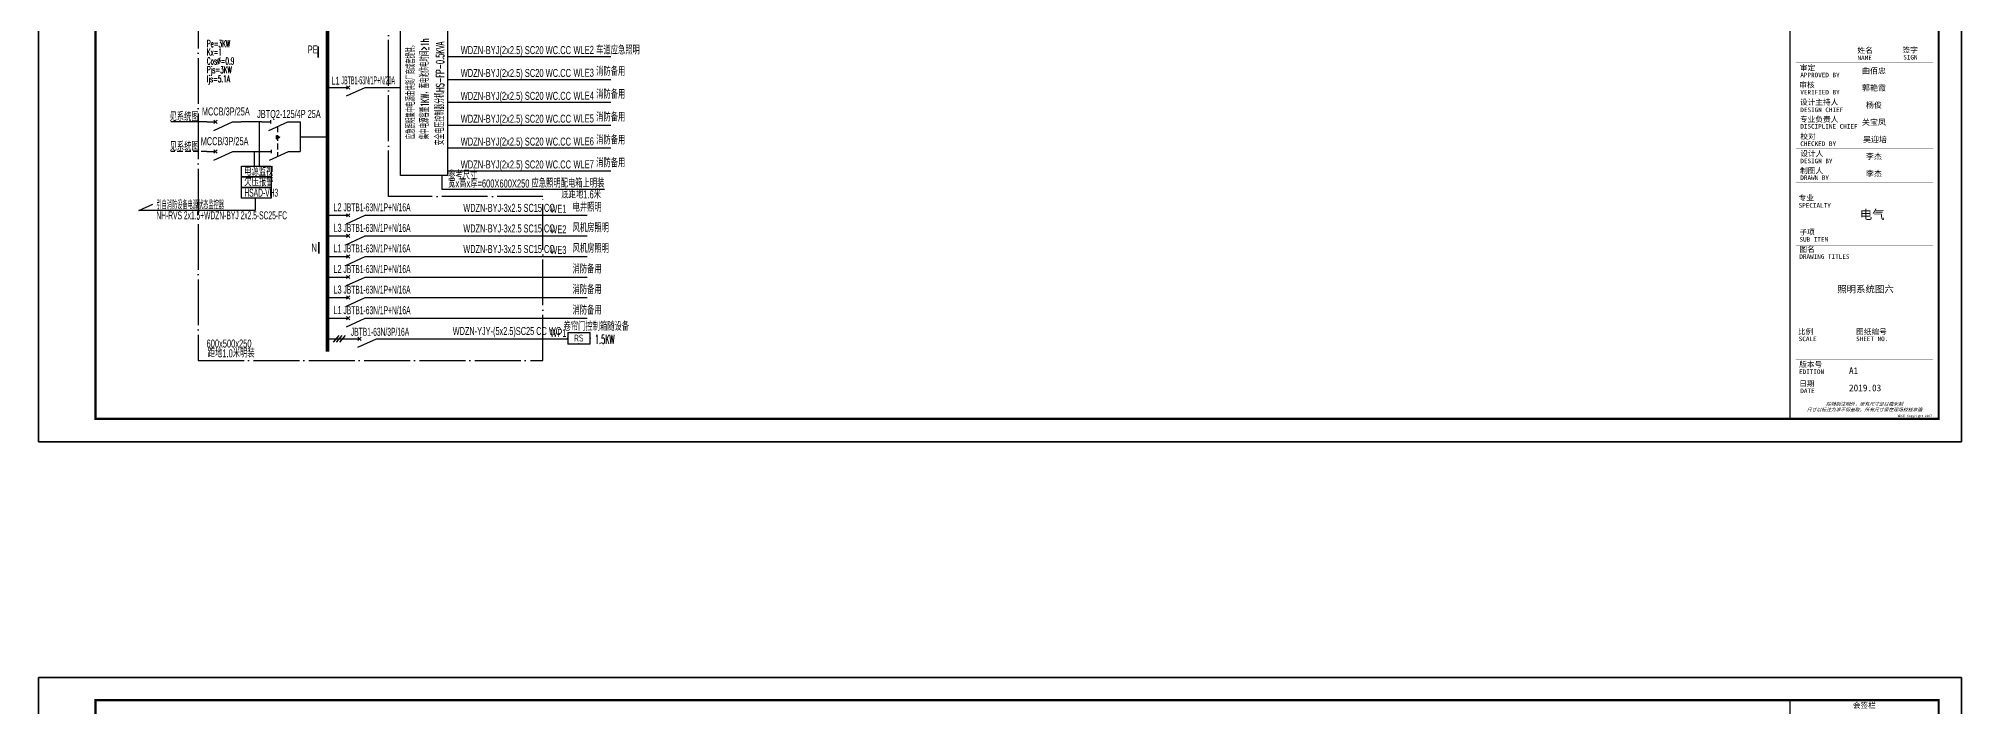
# Model space of a CAD drawing. Extents: x 776418 to 2076422, y -1170708 to 498544.
# Drawn here: x 1159593 to 1243693, y -979821 to -950595 of the extents above; entities that cross this region are included whole.
import ezdxf
from ezdxf.enums import TextEntityAlignment as Align

# ---------------------------------------------------------------- set-up
doc = ezdxf.new("R2010")
doc.units = 0
doc.header["$LTSCALE"] = 1000
doc.header["$MEASUREMENT"] = 0
for name, pattern in [('CONTINOUS', [0]), ('DASH', [0.35, 0.25, -0.1]), ('DOTE', [2.42, 2, -0.2, 0.02, -0.2]), ('HIDDEN', [0.375, 0.25, -0.125])]:
    doc.linetypes.add(name, pattern=pattern)
doc.layers.get('0').update_dxf_attribs({"linetype": 'CONTINUOUS'})
for name, color, linetype in [('D-TEXT', 7, 'CONTINUOUS'), ('DIM-动力', 3, 'CONTINUOUS'), ('DQ', 255, 'CONTINOUS'), ('EL-1', 4, 'DASH'), ('EL-TEXT', 3, 'CONTINUOUS'), ('EQUIP-消防', 80, 'CONTINUOUS'), ('PUB_TEXT', 255, 'CONTINUOUS'), ('SHEET_LINE', 6, 'CONTINUOUS'), ('SHEET_TEXT', 7, 'CONTINUOUS'), ('SIG_TEXT', 7, 'CONTINUOUS'), ('TEL_SYMB', 3, 'CONTINUOUS'), ('TEL_TEXT', 3, 'CONTINUOUS'), ('TEL_TITLE', 7, 'CONTINUOUS'), ('WIRE', 4, 'CONTINUOUS'), ('WIRE-动力', 2, 'CONTINUOUS'), ('WIRE-照明', 1, 'CONTINUOUS'), ('WIRE-通讯', 4, 'CONTINUOUS'), ('XT', 6, 'CONTINUOUS'), ('字', 7, 'CONTINUOUS')]:
    doc.layers.add(name, color=color, linetype=linetype)
doc.styles.add('_COMPLEX', font='ROS', dxfattribs={"width": 0.6, "bigfont": 'JD'})
doc.styles.add('_HZTXT', font='txt.shx', dxfattribs={"width": 0.8, "bigfont": 'HZTXT.shx'})
doc.styles.add('_JD', font='ros.shx', dxfattribs={"width": 0.8, "bigfont": 'JD.shx'})
doc.styles.add('_TEL_DIM', font='SIMPLEX', dxfattribs={"width": 0.7, "height": 3.5, "bigfont": 'HZTXT'})
doc.styles.add('B', font='ros.shx', dxfattribs={"width": 0.8, "bigfont": 'jd.shx'})
doc.styles.add('DIM_FONT', font='SIMPLEX', dxfattribs={"width": 0.7, "bigfont": 'GBCBIG'})
doc.styles.get("Standard").update_dxf_attribs({"font": 'gbenor.shx', "bigfont": 'gbcbig.shx'})
doc.styles.add('华文细黑', font='STXIHEI.TTF')

# ---------------------------------------------------------------- blocks, each defined once
blk = doc.blocks.new('A$C00115E70')
at = {"layer": 'WIRE-通讯', "ltscale": 0.001}
blk.add_lwpolyline([(-84100, 59400), (0, 59400), (0, 0), (-84100, 0)], close=True, dxfattribs=at)
blk = doc.blocks.new('WDCE Copyright200X')
at = {"const_width": 0.016}
blk.add_lwpolyline([(-10.6, 1.26, 1), (-11.4, 1.26, 1)], format="xyb", close=True, dxfattribs=at)
at = {"style": '华文细黑'}
for s, p in [('WDCE ', (-11.46, 0.5)), ('     Copyright ', (-3.51, 0.5))]:
    blk.add_text(s, height=1, dxfattribs=at).set_placement(p, align=Align.BOTTOM_RIGHT)
blk.add_text('c', height=0.6, dxfattribs=at).set_placement((-11.04, 1.35), align=Align.MIDDLE_CENTER)
blk.add_attdef('200X', text='', height=1, dxfattribs=at).set_placement((-0.45, 0.5), align=Align.BOTTOM_RIGHT)
blk = doc.blocks.new('A$C51FB5BAD')
at = {"layer": 'SHEET_LINE', "const_width": 50}
for points in [[(-6500, 0), (-6500, -6150), (0, -6150), (0, 0)], [(-6500, -57400), (0, -57400), (0, -6150), (-6500, -6150)]]:
    blk.add_lwpolyline(points, close=True, dxfattribs=at)
at = {"layer": 'SHEET_LINE', "const_width": 5}
for points in [[(-6250, -47074), (-250, -47074), (-250, -41074), (-6250, -41074), (-6250, -47074)], [(-3750, -41074), (-3750, -47074)], [(-2000, -41074), (-2000, -47074)], [(-6250, -41824), (-250, -41824)], [(-6250, -42574), (-250, -42574)], [(-6250, -43324), (-250, -43324)], [(-6250, -44074), (-250, -44074)], [(-6250, -44824), (-250, -44824)], [(-6250, -45574), (-250, -45574)], [(-6250, -46324), (-250, -46324)], [(-6250, -47550), (-250, -47550), (-250, -56400), (-6250, -56400), (-6250, -47550)], [(-6250, -49050), (-250, -49050)], [(-6250, -49800), (-250, -49800)], [(-6250, -53400), (-250, -53400)], [(-3750, -53400), (-3750, -54800)], [(-6250, -54800), (-250, -54800)], [(-6250, -55600), (-250, -55600)]]:
    blk.add_lwpolyline(points, dxfattribs=at)
at = {"layer": 'SHEET_TEXT', "xscale": 100, "yscale": 100, "zscale": 100}
blk.add_blockref('WDCE Copyright200X', (-250, -57400), dxfattribs=at).add_auto_attribs({'200X': '2007'})
at = {"layer": 'SHEET_TEXT', "style": '华文细黑'}
blk.add_text('会签栏', height=240, dxfattribs=at).set_placement((-3250, -100), align=Align.TOP_CENTER)
for s, height, p in [('姓名', 240, (-3550, -41153)), ('签字', 240, (-1581, -41143)), ('审定', 240, (-6073, -41919)), ('NAME', 200, (-3550, -41504)), ('SIGN', 200, (-1550, -41480)), ('审核', 240, (-6095, -42671)), ('APPROVED BY', 200, (-6050, -42256)), ('设计主持人', 240, (-6068, -43424)), ('VERIFIED BY', 200, (-6050, -43009)), ('专业负责人', 240, (-6067, -44174)), ('DESIGN CHIEF', 200, (-6050, -43781)), ('DISCIPLINE CHIEF', 200, (-6050, -44502)), ('校对', 240, (-6050, -44924)), ('CHECKED BY', 200, (-6050, -45263)), ('设计人', 240, (-6050, -45674)), ('DESIGN BY', 200, (-6050, -46017)), ('制图人', 240, (-6061, -46424)), ('DRAWN BY', 200, (-6050, -46750)), ('专业', 240, (-6123, -47607)), ('SPECIALTY', 200, (-6123, -47962)), ('SUB ITEM', 200, (-6088, -49450)), ('子项', 240, (-6088, -49108)), ('DRAWING TITLES', 200, (-6091, -50200)), ('图名', 240, (-6091, -49859)), ('比例', 240, (-6156, -53458)), ('SCALE', 200, (-6119, -53800)), ('SHEET NO.', 200, (-3610, -53800)), ('图纸编号', 240, (-3610, -53468)), ('版本号', 240, (-6100, -54897)), ('EDITION', 200, (-6106, -55239)), ('日期', 240, (-6100, -55732)), ('DATE', 200, (-6050, -56074))]:
    blk.add_text(s, height=height, dxfattribs=at).set_placement(p, align=Align.TOP_LEFT)
at = {"layer": 'SHEET_TEXT', "style": '华文细黑', "oblique": 20}
for s, p in [('尺寸以标注为准不得量取，所有尺寸需在现场校核准确', (-3250, -57000)), ('除特别注明外，所有尺寸是以毫米制', (-3250, -56750))]:
    blk.add_text(s, height=150, dxfattribs=at).set_placement(p, align=Align.MIDDLE_CENTER)
at = {"layer": '字', "style": '华文细黑'}
for s, p in [('A1', (-3921, -55441)), ('2019.03', (-3921, -56193))]:
    blk.add_text(s, height=296.2, dxfattribs=at).set_placement(p)
at = {"layer": '字', "insert": (-2908, -48482), "char_height": 400, "width": 78154.16, "attachment_point": 5, "style": '华文细黑'}
blk.add_mtext('电气', dxfattribs=at)
blk = doc.blocks.new('M_M7')
for p, q in [((-0.25, -0.2), (0, -0.75)), ((-0.047, -0.297), (0.047, -0.203)), ((-0.047, -0.203), (0.047, -0.297))]:
    blk.add_line(p, q)
for points in [[(0, 0), (0, -0.25)], [(0, -0.75), (0, -1)]]:
    blk.add_lwpolyline(points)
at = {"width": 0.8, "flags": 9}
blk.add_attdef('S', (0.25, -0.5), '', height=0.2, dxfattribs=at)
blk = doc.blocks.new('M_M8')
for p, q in [((-0.25, -0.2), (0, -0.75)), ((0.05, -0.25), (-0.05, -0.25))]:
    blk.add_line(p, q)
for points in [[(0, 0), (0, -0.25)], [(0, -0.75), (0, -1)]]:
    blk.add_lwpolyline(points)
at = {"style": 'DIM_FONT', "width": 0.8, "flags": 9}
blk.add_attdef('S', (0.25, -0.5), '', height=0.2, dxfattribs=at)
blk = doc.blocks.new('$equip$00002770')
for p, q in [((-0.65, 0.65), (-0.65, 0)), ((0.65, 0.65), (-0.65, 0.65)), ((-0.65, 0), (0.65, 0)), ((0.65, 0), (0.65, 0.65))]:
    blk.add_line(p, q)
at = {"const_width": 0.06}
blk.add_lwpolyline([(-0.65, 0.65), (-0.65, 0), (0.65, 0), (0.65, 0.65), (-0.65, 0.65), (-0.65, 0)], dxfattribs=at)
for p in [(-0.65, 0.33), (0, 0.65), (0, 0), (0.65, 0.33)]:
    blk.add_point(p)
at = {"color": 7}
blk.add_attdef('$TEXT$', text='', height=0.4, dxfattribs=at).set_placement((-0.01, 0.34), align=Align.MIDDLE_CENTER)
at = {"color": 7, "flags": 1}
for tag, height, p in [('A', 0.00002, (0, 0)), ('B', 0.4, (0.9, 0.25))]:
    blk.add_attdef(tag, text='', height=height, dxfattribs=at).set_placement(p, align=Align.MIDDLE_CENTER)

msp = doc.modelspace()

# ---------------------------------------------------------------- linework, layer by layer
at = {"color": 0, "linetype": 'DOTE'}
for p, q in [((1166584, -949040), (1166584, -964681)), ((1174898, -957502), (1174898, -949040)), ((1181648, -957502), (1174898, -957502)), ((1181648, -964681), (1181648, -957502)), ((1166584, -964681), (1181648, -964681))]:
    msp.add_line(p, q, dxfattribs=at)
at = {"color": 1, "linetype": 'Continuous', "const_width": 72.9}
for points in [[(1171825, -950938), (1171825, -951435)], [(1171861, -959498), (1171861, -960008)]]:
    msp.add_lwpolyline(points, dxfattribs=at)
at = {"layer": 'DIM-动力', "ltscale": 0.001}
for points in [[(1159593, -968237), (1243693, -968237), (1243693, -908837), (1159593, -908837)], [(1159593, -1037948), (1243693, -1037948), (1243693, -978548), (1159593, -978548)]]:
    msp.add_lwpolyline(points, close=True, dxfattribs=at)
at = {"layer": 'EL-1'}
msp.add_line((1166962, -955544), (1165389, -955544), dxfattribs=at)
at = {"layer": 'PUB_TEXT'}
for p, q in [((1177238, -956589), (1177238, -957189)), ((1177238, -957189), (1184341, -957189))]:
    msp.add_line(p, q, dxfattribs=at)
at = {"layer": 'TEL_SYMB'}
msp.add_lwpolyline([(1177488, -950096), (1177488, -956589), (1175422, -956589), (1175422, -950096)], close=True, dxfattribs=at)
at = {"layer": 'TEL_TITLE'}
for points in [[(1159593, -968237), (1243693, -968237), (1243693, -908837), (1159593, -908837)], [(1159593, -1037948), (1243693, -1037948), (1243693, -978548), (1159593, -978548)]]:
    msp.add_lwpolyline(points, close=True, dxfattribs=at)
at = {"layer": 'TEL_TITLE', "const_width": 100}
for points in [[(1162093, -967237), (1242693, -967237), (1242693, -909837), (1162093, -909837)], [(1162093, -1036948), (1242693, -1036948), (1242693, -979548), (1162093, -979548)]]:
    msp.add_lwpolyline(points, close=True, dxfattribs=at)
at = {"layer": 'WIRE', "color": 6}
for p, q in [((1163977, -958115), (1164592, -957848)), ((1169068, -958115), (1163977, -958115))]:
    msp.add_line(p, q, dxfattribs=at)
at = {"layer": 'WIRE-动力'}
for p, q in [((1172725, -963584), (1172477, -963877)), ((1172865, -963584), (1172617, -963877)), ((1173005, -963584), (1172757, -963877))]:
    msp.add_line(p, q, dxfattribs=at)
at = {"layer": 'WIRE-照明'}
for p, q in [((1177488, -951385), (1184624, -951385)), ((1172227, -952737), (1172759, -952737)), ((1173935, -952737), (1175422, -952737)), ((1177488, -952385), (1184624, -952385)), ((1177488, -953386), (1184624, -953386)), ((1170679, -954245), (1171039, -954245)), ((1171039, -954245), (1171039, -955544)), ((1177488, -954386), (1184624, -954386)), ((1169987, -954841), (1169987, -954988)), ((1169987, -954841), (1170147, -954915)), ((1169987, -954988), (1170147, -954915)), ((1171039, -954894), (1172227, -954894)), ((1170676, -955544), (1171039, -955544)), ((1177488, -955386), (1184624, -955386)), ((1177488, -956387), (1184624, -956387)), ((1172227, -958331), (1172759, -958331)), ((1173935, -958331), (1183590, -958331)), ((1172227, -959231), (1172759, -959231)), ((1173935, -959231), (1183590, -959231)), ((1172227, -960131), (1172759, -960131)), ((1173935, -960131), (1183590, -960131)), ((1172227, -961031), (1172759, -961031)), ((1173935, -961031), (1183590, -961031)), ((1172227, -961931), (1172759, -961931)), ((1173935, -961931), (1183590, -961931)), ((1172227, -962831), (1172759, -962831)), ((1173935, -962831), (1183590, -962831)), ((1172227, -963731), (1172759, -963731)), ((1172227, -963731), (1173631, -963731)), ((1174569, -963731), (1182743, -963731))]:
    msp.add_line(p, q, dxfattribs=at)
at = {"layer": 'WIRE-照明', "linetype": 'Continuous'}
for p, q in [((1166956, -954245), (1165384, -954245)), ((1169367, -954245), (1168456, -954245)), ((1168462, -955544), (1169399, -955544))]:
    msp.add_line(p, q, dxfattribs=at)
at = {"layer": 'WIRE-照明', "linetype": 'HIDDEN'}
msp.add_line((1170049, -954446), (1170049, -955760), dxfattribs=at)
at = {"layer": 'WIRE-照明', "const_width": 160}
msp.add_lwpolyline([(1172227, -950254), (1172227, -964296)], dxfattribs=at)
at = {"layer": 'XT'}
for p, q in [((1169249, -954245), (1169249, -956176)), ((1169046, -956176), (1169046, -955544)), ((1169068, -957579), (1169068, -958115))]:
    msp.add_line(p, q, dxfattribs=at)
for points in [[(1168473, -956176), (1169773, -956176), (1169773, -956644), (1168473, -956644)], [(1168473, -956644), (1169773, -956644), (1169773, -957111), (1168473, -957111)], [(1168473, -957111), (1169773, -957111), (1169773, -957579), (1168473, -957579)]]:
    msp.add_lwpolyline(points, close=True, dxfattribs=at)

# ---------------------------------------------------------------- block references
for p in [(1242693, -909837), (1242693, -979548)]:
    msp.add_blockref('A$C51FB5BAD', p)
at = {"layer": 'DQ', "xscale": 1500, "yscale": 1500, "zscale": 1500, "rotation": 90}
for name, p in [('M_M7', (1172759, -952737)), ('M_M7', (1166956, -954245)), ('M_M8', (1169367, -954245)), ('M_M7', (1166962, -955544)), ('M_M8', (1169399, -955544)), ('M_M7', (1172759, -958331)), ('M_M7', (1172759, -959231)), ('M_M7', (1172759, -960131)), ('M_M7', (1172759, -961031)), ('M_M7', (1172759, -961931)), ('M_M7', (1172759, -962831)), ('M_M7', (1173256, -963731))]:
    msp.add_blockref(name, p, dxfattribs=at)
at = {"layer": 'EQUIP-消防', "xscale": 750, "yscale": 750, "zscale": 750}
msp.add_blockref('$equip$00002770', (1183230, -963958), dxfattribs=at).add_auto_attribs({'$TEXT$': 'RS'})
at = {"layer": 'WIRE-通讯', "ltscale": 0.001}
for p in [(1243693, -968237), (1243693, -1037948)]:
    msp.add_blockref('A$C00115E70', p, dxfattribs=at)

# ---------------------------------------------------------------- texts
at = {"layer": 'D-TEXT', "style": '_HZTXT', "width": 0.45}
msp.add_text('1.5KW', height=400, dxfattribs=at).set_placement((1183928, -963954))
at = {"layer": 'EL-TEXT', "style": '华文细黑'}
msp.add_text('照明系统图六', height=294, dxfattribs=at).set_placement((1238260, -961709))
at = {"layer": 'PUB_TEXT', "style": '_HZTXT'}
for s, width, p in [('应急照明集中电源由供货厂商成套提供，', 0.5, (1176061, -955005)), ('集中电源容量1KW，蓄电池供电时间≥1h', 0.5, (1176662, -955005)), ('安全电压控制器分机HS-FP-0.5KVA ', 0.55, (1177330, -955272))]:
    msp.add_text(s, height=350, rotation=90, dxfattribs=dict(at, width=width)).set_placement(p)
at = {"layer": 'SHEET_TEXT', "style": '华文细黑'}
msp.add_text('吴迎培', height=250, dxfattribs=at).set_placement((1239385, -954890), align=Align.TOP_LEFT)
for tag, p in [('曲佰忠', (1239862, -951883)), ('郭艳霞', (1239862, -952633)), ('杨俊', (1239862, -953383)), ('关宝凤', (1239862, -954133)), ('李杰', (1239862, -955633)), ('李杰', (1239862, -956383))]:
    msp.add_attdef(tag, text='', height=250, dxfattribs=at).set_placement(p, align=Align.TOP_CENTER)
at = {"layer": 'SIG_TEXT', "style": '_TEL_DIM', "width": 0.5}
for s, p in [('Pe=3KW', (1166957, -950973)), ('Kx=1', (1166957, -951341)), ('Cos%%C=0.9', (1166957, -951732)), ('Pjs=3KW', (1166957, -952115)), ('Ijs=5.1A', (1166957, -952513))]:
    msp.add_text(s, height=300, dxfattribs=at).set_placement(p)
at = {"layer": 'TEL_TEXT', "color": 1, "linetype": 'Continuous', "style": 'B', "oblique": 0.7, "width": 0.7}
for s, p in [('PE', (1171363, -951253)), ('N', (1171530, -959927))]:
    msp.add_text(s, height=350, dxfattribs=at).set_placement(p)
at = {"layer": 'TEL_TEXT', "ltscale": 2}
for s, style, width, p in [('WDZN-BYJ(2x2.5) SC20 WC.CC', '_COMPLEX', 0.7, (1178060, -951280)), ('WLE2', '_COMPLEX', 0.7, (1182991, -951270)), ('车道应急照明', '_COMPLEX', 0.7, (1183983, -951289)), ('WDZN-BYJ(2x2.5) SC20 WC.CC', '_COMPLEX', 0.7, (1178060, -952280)), ('WLE3', '_COMPLEX', 0.7, (1182991, -952270)), ('消防备用', '_COMPLEX', 0.7, (1183983, -952222)), ('L1', '_COMPLEX', 0.7, (1172398, -952616)), ('JBTB1-63N/1P+N/20A', '_COMPLEX', 0.4, (1172841, -952601)), ('消防备用', '_COMPLEX', 0.7, (1183983, -953222)), ('MCCB/3P/25A', '_JD', 0.55, (1166741, -953965)), ('WDZN-BYJ(2x2.5) SC20 WC.CC', '_COMPLEX', 0.7, (1178060, -953281)), ('WLE4', '_COMPLEX', 0.7, (1182991, -953270)), ('WDZN-BYJ(2x2.5) SC20 WC.CC', '_COMPLEX', 0.7, (1178060, -954281)), ('WLE5', '_COMPLEX', 0.7, (1182991, -954271)), ('消防备用', '_COMPLEX', 0.7, (1183983, -954223)), ('MCCB/3P/25A', '_JD', 0.55, (1166687, -955264)), ('WDZN-BYJ(2x2.5) SC20 WC.CC', '_COMPLEX', 0.7, (1178060, -955281)), ('WLE6', '_COMPLEX', 0.7, (1182991, -955271)), ('消防备用', '_COMPLEX', 0.7, (1183983, -955223)), ('电源监视', '_COMPLEX', 0.7, (1168592, -956601, 37)), ('WDZN-BYJ(2x2.5) SC20 WC.CC', '_COMPLEX', 0.7, (1178060, -956282)), ('WLE7', '_COMPLEX', 0.7, (1182991, -956272)), ('消防备用', '_COMPLEX', 0.7, (1183983, -956223)), ('欠压报警', '_COMPLEX', 0.7, (1168596, -957055, 37)), ('参考尺寸', '_COMPLEX', 0.7, (1177508, -956755, 0)), ('宽x高x厚=600X600X250 应急照明配电箱上明装 ', '_COMPLEX', 0.7, (1177514, -957114, 0)), ('引自消防设备电源状态监控器 ', '_COMPLEX', 0.5, (1164749, -958065)), ('HSAD-VH3', '_COMPLEX', 0.5, (1168597, -957518)), ('L2', '_COMPLEX', 0.7, (1172487, -958153)), ('JBTB1-63N/1P+N/16A', '_COMPLEX', 0.5, (1172931, -958158)), ('WDZN-BYJ-3x2.5 SC15 CC', '_COMPLEX', 0.6, (1178174, -958181)), ('WE1', '_COMPLEX', 0.7, (1181973, -958219)), ('底距地1.6米', '_COMPLEX', 0.7, (1182463, -957592, 0)), ('电井照明', '_COMPLEX', 0.7, (1182950, -958167)), ('NH-RVS 2x1.5+WDZN-BYJ 2x2.5-SC25-FC ', '_COMPLEX', 0.5, (1164749, -958507)), ('L3', '_COMPLEX', 0.7, (1172487, -959053)), ('JBTB1-63N/1P+N/16A', '_COMPLEX', 0.5, (1172931, -959058)), ('WDZN-BYJ-3x2.5 SC15 CC', '_COMPLEX', 0.6, (1178174, -959081)), ('风机房照明', '_COMPLEX', 0.7, (1182950, -959067)), ('风机房照明', '_COMPLEX', 0.7, (1182950, -959967)), ('L1', '_COMPLEX', 0.7, (1172487, -959953)), ('JBTB1-63N/1P+N/16A', '_COMPLEX', 0.5, (1172931, -959958)), ('WDZN-BYJ-3x2.5 SC15 CC', '_COMPLEX', 0.6, (1178174, -959981)), ('L2', '_COMPLEX', 0.7, (1172487, -960853)), ('JBTB1-63N/1P+N/16A', '_COMPLEX', 0.5, (1172931, -960858)), ('消防备用', '_COMPLEX', 0.7, (1182950, -960867)), ('L3', '_COMPLEX', 0.7, (1172487, -961753)), ('JBTB1-63N/1P+N/16A', '_COMPLEX', 0.5, (1172931, -961758)), ('消防备用', '_COMPLEX', 0.7, (1182950, -961767)), ('L1', '_COMPLEX', 0.7, (1172487, -962653)), ('JBTB1-63N/1P+N/16A', '_COMPLEX', 0.5, (1172931, -962658)), ('消防备用', '_COMPLEX', 0.7, (1182950, -962667)), ('JBTB1-63N/3P/16A', '_COMPLEX', 0.5, (1173255, -963604)), ('WDZN-YJY-(5x2.5)SC25 CC WC ', '_COMPLEX', 0.6, (1177710, -963568)), ('WP1', '_COMPLEX', 0.7, (1181973, -963651)), ('卷帘门控制箱随设备', '_COMPLEX', 0.7, (1182556, -963378))]:
    msp.add_text(s, height=350, dxfattribs=dict(at, style=style, width=width)).set_placement(p)
at = {"layer": 'TEL_TEXT', "linetype": 'Continuous', "style": 'B', "oblique": 0.7}
for s, width, p in [('见系统图', 0.7, (1165322, -954206)), ('JBTQ2-125/4P 25A', 0.6, (1169154, -954073)), ('见系统图', 0.7, (1165327, -955505)), ('600x500x250', 0.7, (1166942, -964116)), ('距地1.0米明装', 0.7, (1166996, -964546))]:
    msp.add_text(s, height=350, dxfattribs=dict(at, width=width)).set_placement(p)
at = {"layer": 'TEL_TEXT', "style": '_COMPLEX', "width": 0.7}
for s, p in [('WE2', (1181973, -959119)), ('WE3', (1181973, -960019))]:
    msp.add_text(s, height=350, dxfattribs=at).set_placement(p)

doc.saveas('drawing.dxf')
